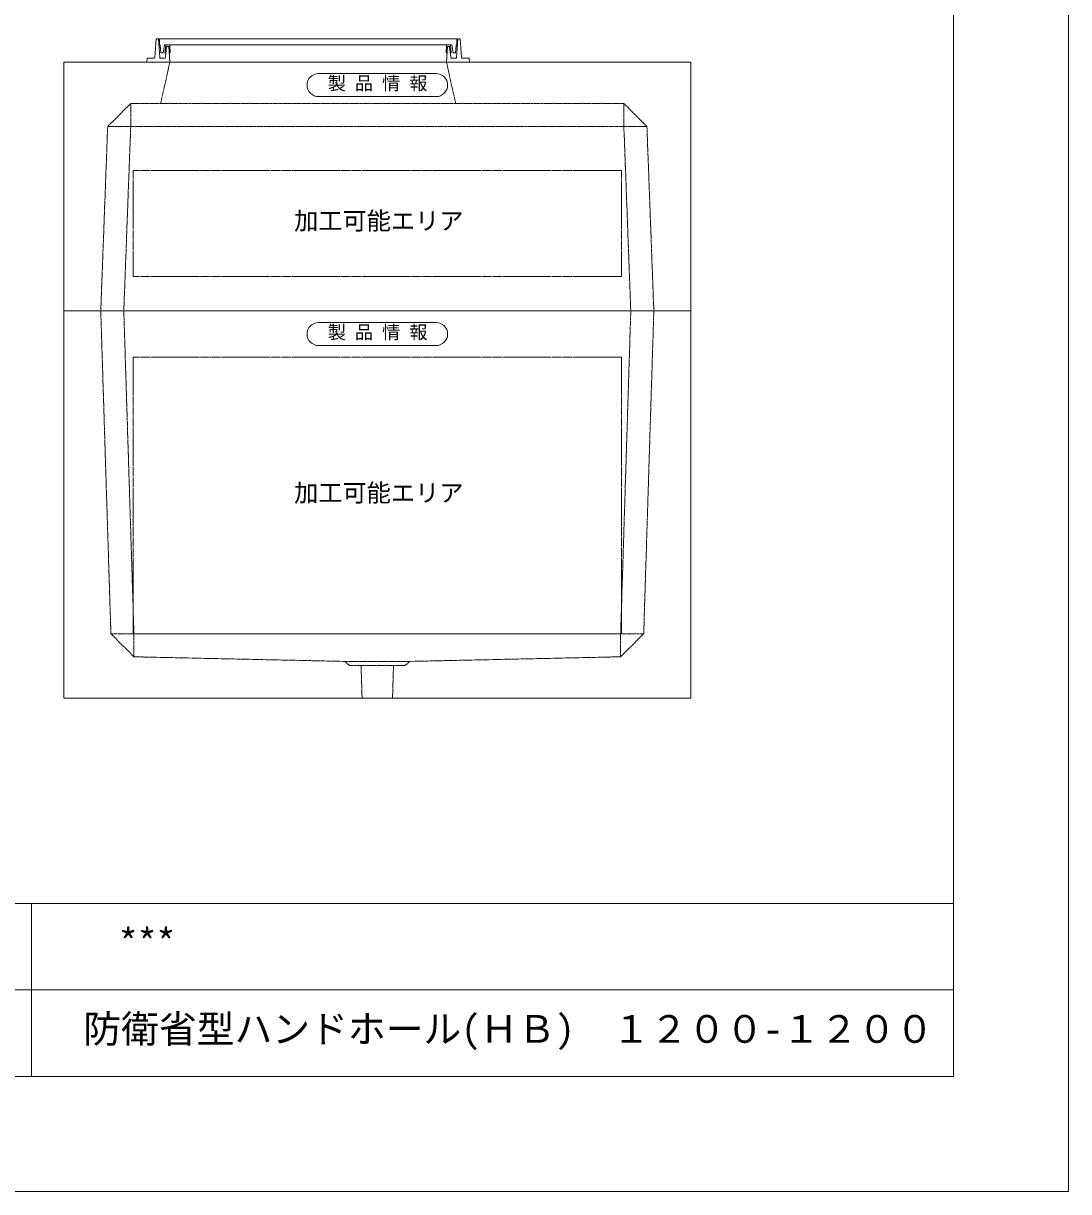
# Model space of a CAD drawing. Units: millimetres, scale not verified. Extents: x -3712 to 3712, y -2625 to 2625.
# Drawn here: x 1445 to 3712, y -2625 to -91 of the extents above; entities that cross this region are included whole.
import ezdxf
from ezdxf.enums import TextEntityAlignment as Align

# ---------------------------------------------------------------- set-up
doc = ezdxf.new("R2010")
doc.units = ezdxf.units.MM
doc.header["$LTSCALE"] = 10
doc.linetypes.add('LONG_DASHED1', pattern=[7, 6, -1])
doc.linetypes.add('LONG_DOUBLE_CHAIN', pattern=[21.8, 18, -1, 0.6, -0.6, 0.6, -1])
for name, color, linetype, lineweight in [('0-0_D-TTL', 7, 'Continuous', 9), ('0-1_Defpoints', 7, 'Continuous', 9), ('0-2_D-TTL-FRAM1', 134, 'Continuous', 9), ('0-3_D-TTL-TXT', 7, 'Continuous', 9), ('0-7_D-STR', 7, 'LONG_DASHED1', 9), ('0-8_D-STR-STR1', 7, 'Continuous', 9), ('0-9_D-STR-STR5', 1, 'LONG_DOUBLE_CHAIN', 9), ('0-B_D-STR-STR4', 134, 'Continuous', 9)]:
    doc.layers.add(name, color=color, linetype=linetype, lineweight=lineweight)
doc.styles.add('ＭＳ ゴシック', font='')
doc.styles.get('ＭＳ ゴシック').set_extended_font_data('MS Gothic')

# ---------------------------------------------------------------- blocks, each defined once
blk = doc.blocks.new('A$C4DE05FD1')
at = {"layer": '0-0_D-TTL', "color": 134}
for p in [(57400, 38000), (2000, 2000)]:
    blk.add_line(p, (57400, 2000), dxfattribs=at)
at = {"layer": '0-1_Defpoints', "color": 134}
for p in [(59400, 42000), (0, 0)]:
    blk.add_line(p, (59400, 0), dxfattribs=at)
at = {"layer": '0-2_D-TTL-FRAM1'}
for p, q in [((19400, 5000), (57400, 5000)), ((41400, 5000), (41400, 2000)), ((32400, 3500), (57400, 3500))]:
    blk.add_line(p, q, dxfattribs=at)
blk = doc.blocks.new('A$C4A6C5A6A')
at = {"layer": '0-8_D-STR-STR1'}
for p, q in [((-1275, 0), (1275, 0)), ((-1275, -500), (1275, -500))]:
    blk.add_line(p, q, dxfattribs=at)
for centre, start, end in [((-1275, -250), 90, 270), ((1275, -250), 270, 90)]:
    blk.add_arc(centre, 250, start, end, dxfattribs=at)
at = {"layer": '0-8_D-STR-STR1', "style": 'ＭＳ ゴシック'}
blk.add_text('製 品 情 報', height=288.6, dxfattribs=at).set_placement((-1074.8, -441.3), align=Align.BOTTOM_LEFT)
blk = doc.blocks.new('A$C7EF8648B')
at = {"layer": '0-7_D-STR', "linetype": 'Continuous'}
for p, q in [((-6800, 0), (6800, 0)), ((-6800, -8400), (-6800, 0)), ((6800, -8400), (6800, 0)), ((-6800, -8400), (6800, -8400))]:
    blk.add_line(p, q, dxfattribs=at)
at = {"layer": '0-7_D-STR'}
for p, q in [((-6000, 0), (-5780, -7000)), ((-5500, 0), (-5280, -7000)), ((5500, 0), (5280, -7000)), ((6000, 0), (5780, -7000)), ((-5280, -7500), (-5780, -7000)), ((-5780, -7000), (5780, -7000)), ((-5280, -7500), (-5280, -7000)), ((5280, -7500), (5780, -7000)), ((5280, -7500), (5280, -7000)), ((-5280, -7500), (-700, -7600)), ((-600, -7690), (-700, -7600)), ((700, -7600), (-700, -7600)), ((600, -7690), (700, -7600)), ((5280, -7500), (700, -7600)), ((600, -7690), (-600, -7690)), ((-329.8, -8400), (-352.5, -7690)), ((329.8, -8400), (352.5, -7690))]:
    blk.add_line(p, q, dxfattribs=at)
at = {"layer": '0-9_D-STR-STR5'}
for p, q in [((-5300, -1000), (-5300, -7000)), ((5300, -1000), (-5300, -1000)), ((5300, -1000), (5300, -7000)), ((5300, -7000), (-5300, -7000))]:
    blk.add_line(p, q, dxfattribs=at)
at = {"layer": '0-8_D-STR-STR1'}
blk.add_blockref('A$C4A6C5A6A', (0, -250), dxfattribs=at)
blk = doc.blocks.new('A$C16904B61')
at = {"layer": '0-7_D-STR'}
for p, q in [((-4500, 5400), (-4700, 4500)), ((1500, 5400), (1700, 4500)), ((-5850, 4000), (-5350, 4500)), ((-5350, 4000), (-5350, 4500)), ((5350, 4000), (5350, 4500)), ((-5850, 4000), (-6000, 0)), ((5850, 4000), (-5850, 4000)), ((-5350, 4000), (-5500, 0)), ((5350, 4000), (5500, 0)), ((5850, 4000), (6000, 0))]:
    blk.add_line(p, q, dxfattribs=at)
at = {"layer": '0-7_D-STR', "linetype": 'Continuous'}
for p in [(6800, 5400), (-6800, 0)]:
    blk.add_line(p, (6800, 0), dxfattribs=at)
blk.add_lwpolyline([(-6800, 0), (-6800, 5400), (6800, 5400)], dxfattribs=at)
at = {"layer": '0-7_D-STR'}
blk.add_lwpolyline([(5850, 4000), (5350, 4500), (-5350, 4500)], dxfattribs=at)
at = {"layer": '0-9_D-STR-STR5'}
for p, q in [((-5300, 3050), (-5300, 750)), ((5300, 3050), (-5300, 3050))]:
    blk.add_line(p, q, dxfattribs=at)
blk.add_lwpolyline([(5300, 3050), (5300, 750), (-5300, 750)], dxfattribs=at)
at = {"layer": '0-8_D-STR-STR1'}
blk.add_blockref('A$C4A6C5A6A', (0, 5150), dxfattribs=at)
blk = doc.blocks.new('A$C284D0AE2')
at = {"layer": '0-B_D-STR-STR4'}
for p, q in [((-3300, 500), (-3327.8, 98.6)), ((-3250, 500), (-3300, 500)), ((-3221.3, 98.6), (-3250, 500)), ((-3225, 500), (-3225, 370)), ((-3225, 370), (-3219.2, 370)), ((-3209.2, 360.9), (-3195, 200)), ((-3145, 200), (-3115, 370)), ((-3115, 370), (3115, 370)), ((-3090, 370), (-3106.2, 200.7)), ((-3070, 340), (-3098, 97.7)), ((-3000, 370), (-3090, 370)), ((-3020, 340), (-3070, 340)), ((-3000, 0), (-3020, 340)), ((-2991.8, 200.7), (-3000, 370)), ((3000, 370), (3090, 370)), ((3090, 370), (3106.2, 200.7)), ((-3490, 80), (-3500, 0)), ((-3500, 0), (3500, 0)), ((-3347.8, 80), (-3490, 80)), ((-3117.8, 80), (-3201.4, 80)), ((-3195, 200), (-3145, 200)), ((-3106.2, 200.7), (-3086.1, 200.7)), ((-3011.8, 200.7), (-2991.8, 200.7)), ((3106.2, 200.7), (3086.1, 200.7)), ((3117.8, 80), (3201.4, 80)), ((3347.8, 80), (3490, 80)), ((3490, 80), (3500, 0))]:
    blk.add_line(p, q, dxfattribs=at)
for points in [[(-3225, 500), (3225, 500), (3225, 370), (3219.2, 370)], [(3011.8, 200.7), (2991.8, 200.7), (3000, 370)], [(3000, 0), (3020, 340), (3070, 340), (3098, 97.7)], [(3209.2, 360.9), (3195, 200), (3145, 200), (3115, 370)], [(3221.3, 98.6), (3250, 500), (3300, 500), (3327.8, 98.6)]]:
    blk.add_lwpolyline(points, dxfattribs=at)
for centre, radius, start, end in [((-3219.2, 360), 10, 5.04245, 90), ((3219.2, 360), 10, 90, 174.95755), ((-3347.8, 100), 20, 270, 356.0372), ((-3201.4, 100), 20, 184.08562, 270), ((-3117.8, 100), 20, 270, 353.41806), ((3117.8, 100), 20, 186.58194, 270), ((3201.4, 100), 20, 270, 355.91438), ((3347.8, 100), 20, 183.9628, 270)]:
    blk.add_arc(centre, radius, start, end, dxfattribs=at)

msp = doc.modelspace()

# ---------------------------------------------------------------- block references
at = {"layer": '0-0_D-TTL', "xscale": 0.125, "yscale": 0.125}
msp.add_blockref('A$C4DE05FD1', (-3712.5, -2625), dxfattribs=at)
at = {"layer": '0-7_D-STR', "xscale": 0.1, "yscale": 0.1}
for name in ['A$C16904B61', 'A$C7EF8648B']:
    msp.add_blockref(name, (2212.5, -715), dxfattribs=at)
at = {"layer": '0-B_D-STR-STR4', "xscale": 0.1, "yscale": 0.1}
msp.add_blockref('A$C284D0AE2', (2062.5, -175), dxfattribs=at)

# ---------------------------------------------------------------- texts
at = {"layer": '0-3_D-TTL-TXT', "style": 'ＭＳ ゴシック'}
for s, p in [('***', (1651.65, -2132.75)), ('防衛省型ハンドホール(ＨＢ)\u3000１２００-１２００', (1574.65, -2320.25))]:
    msp.add_text(s, height=60.12, dxfattribs=at).set_placement(p, align=Align.BOTTOM_LEFT)
at = {"layer": '0-9_D-STR-STR5', "style": 'ＭＳ ゴシック'}
for p in [(2032.02, -550.25), (2032.02, -1140.25)]:
    msp.add_text('加工可能エリア', height=38.49, dxfattribs=at).set_placement(p, align=Align.BOTTOM_LEFT)

doc.saveas('drawing.dxf')
